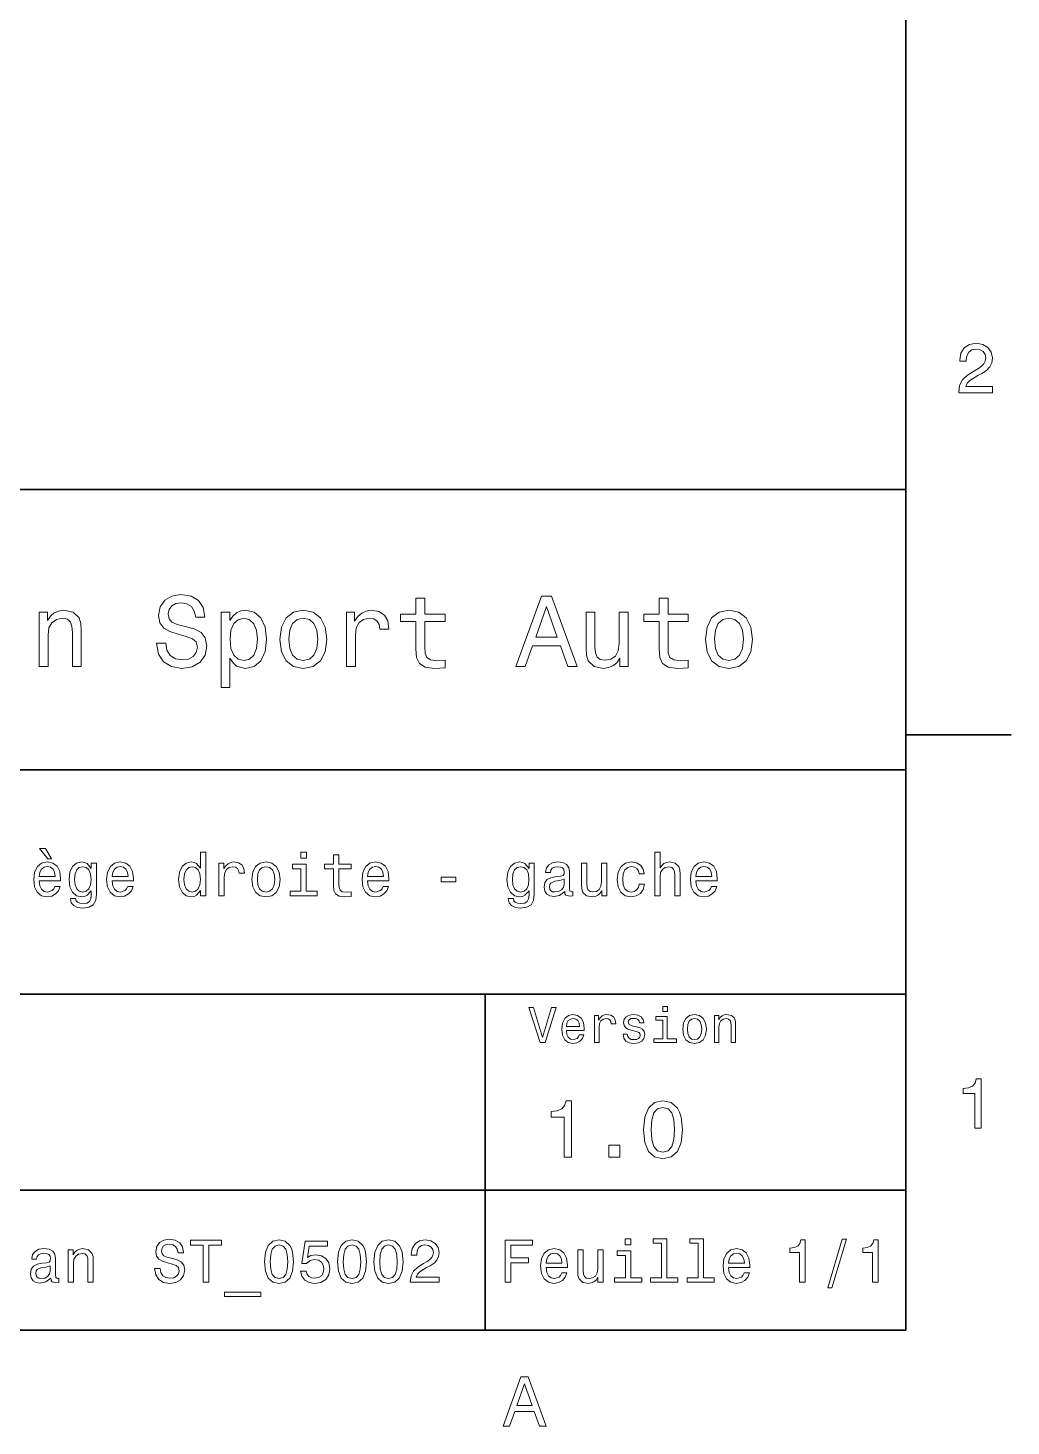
# Model space of a CAD drawing. Extents: x 0 to 297, y 0 to 210.
# Drawn here: x 224.4 to 294.5, y 3.2 to 103 of the extents above; entities that cross this region are included whole.
import ezdxf

# ---------------------------------------------------------------- set-up
doc = ezdxf.new("R2010")
doc.units = 0

msp = doc.modelspace()

# ---------------------------------------------------------------- linework, layer by layer
at = {"color": 7, "lineweight": 35}
for p, q in [((287, 10), (287, 200)), ((97, 70), (287, 70)), ((287, 70), (287, 10)), ((162, 50), (287, 50)), ((162, 34), (287, 34)), ((257, 10), (257, 34)), ((162, 20), (287, 20)), ((10, 10), (287, 10)), ((97, 10), (287, 10))]:
    msp.add_line(p, q, dxfattribs=at)
at = {"color": 7, "lineweight": 35, "ltscale": 0.1875}
msp.add_line((287, 52.5), (294.5, 52.5), dxfattribs=at)
at = {"color": 7, "lineweight": 13}
for points in [[(290.76947, 76.916786), (293.175079, 76.916786), (293.175079, 77.350502), (291.273773, 77.350502), (291.3797, 77.587532), (291.561249, 77.784218), (292.121033, 78.142288), (292.418579, 78.293587), (292.751434, 78.510445), (292.988464, 78.762604), (293.124634, 79.060158), (293.175079, 79.398056), (293.089355, 79.821686), (292.852325, 80.154541), (292.489197, 80.366356), (292.020172, 80.442001), (291.536041, 80.35627), (291.167877, 80.119232), (290.930847, 79.740997), (290.850159, 79.241714), (290.850159, 79.171112), (291.309082, 79.171112), (291.309082, 79.211456), (291.354462, 79.554398), (291.490631, 79.806557), (291.707489, 79.967941), (291.994965, 80.023415), (292.287476, 79.972984), (292.504333, 79.846901), (292.645538, 79.650215), (292.695984, 79.403099), (292.660675, 79.171112), (292.56485, 78.974426), (292.403473, 78.802956), (292.181549, 78.651657), (291.884003, 78.490273), (291.389771, 78.177589), (291.041779, 77.844742), (290.835022, 77.441284), (290.76947, 76.931915)], [(234.20462, 59.030979), (233.548996, 59.030979), (233.693085, 58.267288), (234.053314, 57.70533), (234.608078, 57.366714), (235.357361, 57.244236), (236.099426, 57.359509), (236.654175, 57.67651), (237.007202, 58.17363), (237.136902, 58.82925), (237.028824, 59.420029), (236.726227, 59.801872), (236.236313, 60.054031), (235.580704, 60.241352), (235.018738, 60.378242), (234.651306, 60.536743), (234.442368, 60.767288), (234.377533, 61.127522), (234.442368, 61.451729), (234.629684, 61.696686), (234.917877, 61.862389), (235.314133, 61.920029), (235.71759, 61.84798), (236.034592, 61.653458), (236.24353, 61.32925), (236.344391, 60.889767), (237, 60.889767), (237, 60.904179), (236.884735, 61.581409), (236.546112, 62.085732), (236.01297, 62.402737), (235.292511, 62.510807), (234.644104, 62.402737), (234.139771, 62.100143), (233.815567, 61.631844), (233.700287, 61.026657), (233.793961, 60.486309), (234.067734, 60.118874), (234.5, 59.873917), (235.09079, 59.6866), (235.674362, 59.520893), (236.113831, 59.362389), (236.380402, 59.131844), (236.47406, 58.757202), (236.387619, 58.375359), (236.164276, 58.087173), (235.825653, 57.907059), (235.386169, 57.849422), (234.896255, 57.928673), (234.521622, 58.159222), (234.283875, 58.533859)], [(252.05043, 60.579971), (252.05043, 58.64193), (252.093658, 58.015129), (252.29538, 57.582851), (252.698853, 57.330688), (253.383286, 57.244236), (254.132568, 57.280258), (254.132568, 57.827808), (253.585022, 57.78458), (253.087891, 57.842216), (252.82132, 58.022331), (252.706055, 58.324928), (252.684448, 58.75), (252.684448, 60.579971), (254.132568, 60.579971), (254.132568, 61.120316), (252.684448, 61.120316), (252.684448, 62.251438), (252.05043, 62.251438), (252.05043, 61.120316), (250.955322, 61.120316), (250.955322, 60.579971)], [(259.175781, 57.381123), (259.838623, 57.381123), (260.364563, 58.850864), (262.360229, 58.850864), (262.886169, 57.381123), (263.563416, 57.381123), (261.733429, 62.388329), (260.998566, 62.388329)], [(269.399109, 60.579971), (269.399109, 58.64193), (269.442352, 58.015129), (269.644073, 57.582851), (270.047546, 57.330688), (270.731995, 57.244236), (271.481262, 57.280258), (271.481262, 57.827808), (270.933716, 57.78458), (270.436584, 57.842216), (270.170013, 58.022331), (270.054749, 58.324928), (270.033142, 58.75), (270.033142, 60.579971), (271.481262, 60.579971), (271.481262, 61.120316), (270.033142, 61.120316), (270.033142, 62.251438), (269.399109, 62.251438), (269.399109, 61.120316), (268.304016, 61.120316), (268.304016, 60.579971)], [(225.177246, 57.381123), (225.811249, 57.381123), (225.811249, 59.614552), (225.876083, 60.12608), (226.085022, 60.500717), (226.409225, 60.731266), (226.841507, 60.817722), (227.187317, 60.745674), (227.403458, 60.551151), (227.511536, 60.226944), (227.547546, 59.794666), (227.547546, 57.381123), (228.181564, 57.381123), (228.181564, 59.924351), (228.15274, 60.435879), (228.023056, 60.86095), (227.597992, 61.25), (226.935165, 61.386887), (226.567719, 61.336452), (226.257935, 61.199566), (225.991364, 60.969017), (225.782425, 60.659222), (225.782425, 61.25), (225.177246, 61.25)], [(238.786743, 60.652016), (238.786743, 61.25), (238.15274, 61.25), (238.15274, 55.882565), (238.786743, 55.882565), (238.786743, 57.971901), (239.010101, 57.633286), (239.262253, 57.409943), (239.896271, 57.244236), (240.50145, 57.381123), (240.976959, 57.791786), (241.286743, 58.440201), (241.402023, 59.319164), (241.286743, 60.190922), (240.976959, 60.839336), (240.50145, 61.242794), (239.896271, 61.386887), (239.550446, 61.343658), (239.255051, 61.206772), (239.002899, 60.976223)], [(242.338623, 59.311958), (242.453888, 58.432995), (242.785309, 57.78458), (243.311249, 57.381123), (244.017303, 57.244236), (244.716141, 57.381123), (245.242081, 57.777374), (245.573486, 58.425793), (245.695969, 59.311958), (245.573486, 60.190922), (245.242081, 60.846542), (244.716141, 61.242794), (244.017303, 61.386887), (243.311249, 61.242794), (242.785309, 60.839336), (242.453888, 60.190922)], [(247.100861, 57.381123), (247.734863, 57.381123), (247.734863, 59.592937), (247.799713, 60.12608), (247.994232, 60.507923), (248.311249, 60.738472), (248.736313, 60.817722), (249.053314, 60.767288), (249.291077, 60.623199), (249.435165, 60.378242), (249.485596, 60.046829), (250.126801, 60.046829), (250.040344, 60.630402), (249.802597, 61.048271), (249.406342, 61.30043), (248.865997, 61.386887), (248.498566, 61.32925), (248.181549, 61.185158), (247.900574, 60.940201), (247.677246, 60.608788), (247.677246, 61.25), (247.100861, 61.25)], [(260.595093, 59.463257), (261.365997, 61.667866), (262.136902, 59.463257)], [(267.194519, 61.25), (266.560516, 61.25), (266.560516, 59.016571), (266.488464, 58.497837), (266.279541, 58.123196), (265.955322, 57.892651), (265.530243, 57.820602), (265.19165, 57.878242), (264.975494, 58.051151), (264.853027, 58.346542), (264.824219, 58.764408), (264.824219, 61.25), (264.190186, 61.25), (264.190186, 58.706772), (264.211792, 58.195244), (264.348694, 57.770172), (264.766571, 57.381123), (265.436584, 57.244236), (265.796814, 57.294666), (266.106628, 57.424351), (266.373199, 57.647694), (266.589325, 57.971901), (266.589325, 57.381123), (267.194519, 57.381123)], [(272.698853, 59.311958), (272.814117, 58.432995), (273.145508, 57.78458), (273.671448, 57.381123), (274.377502, 57.244236), (275.076355, 57.381123), (275.602295, 57.777374), (275.933716, 58.425793), (276.056183, 59.311958), (275.933716, 60.190922), (275.602295, 60.846542), (275.076355, 61.242794), (274.377502, 61.386887), (273.671448, 61.242794), (273.145508, 60.839336), (272.814117, 60.190922)], [(239.788193, 57.8134), (239.363129, 57.907059), (239.053314, 58.195244), (238.858795, 58.663544), (238.793945, 59.319164), (238.858795, 59.967579), (239.053314, 60.435879), (239.363129, 60.716858), (239.788193, 60.817722), (240.177246, 60.716858), (240.48703, 60.428673), (240.681564, 59.960373), (240.753601, 59.319164), (240.681564, 58.67075), (240.48703, 58.195244), (240.177246, 57.907059)], [(242.98703, 59.319164), (243.05188, 59.967579), (243.253601, 60.435879), (243.57782, 60.72406), (244.017303, 60.824928), (244.449585, 60.72406), (244.773773, 60.443081), (244.97551, 59.967579), (245.047546, 59.319164), (244.97551, 58.663544), (244.773773, 58.188038), (244.449585, 57.899853), (244.017303, 57.806194), (243.57782, 57.899853), (243.253601, 58.188038), (243.05188, 58.663544)], [(273.34726, 59.319164), (273.412109, 59.967579), (273.613831, 60.435879), (273.938019, 60.72406), (274.377502, 60.824928), (274.809784, 60.72406), (275.134003, 60.443081), (275.335724, 59.967579), (275.407776, 59.319164), (275.335724, 58.663544), (275.134003, 58.188038), (274.809784, 57.899853), (274.377502, 57.806194), (273.938019, 57.899853), (273.613831, 58.188038), (273.412109, 58.663544)], [(226.05188, 43.657059), (225.619598, 44.39193), (225.195984, 44.39193), (225.796844, 43.657059)], [(236.685883, 41.378963), (236.685883, 41.020172), (237.066299, 41.020172), (237.066299, 44.12392), (236.690216, 44.12392), (236.690216, 42.98703), (236.400589, 43.315559), (236.223358, 43.393372), (236.020187, 43.42363), (235.652756, 43.337173), (235.367447, 43.0951), (235.181564, 42.706051), (235.11673, 42.182995), (235.181564, 41.659943), (235.367447, 41.266571), (235.652756, 41.020172), (236.020187, 40.938038), (236.223358, 40.9683), (236.404907, 41.046108)], [(244.242081, 44.12392), (243.840057, 44.12392), (243.840057, 43.691643), (244.242081, 43.691643)], [(246.17868, 42.93948), (246.17868, 41.776657), (246.20462, 41.400574), (246.325653, 41.141209), (246.567719, 40.989914), (246.978394, 40.938038), (247.427948, 40.959652), (247.427948, 41.288185), (247.099426, 41.262245), (246.801147, 41.296829), (246.641205, 41.4049), (246.572052, 41.586456), (246.559082, 41.841499), (246.559082, 42.93948), (247.427948, 42.93948), (247.427948, 43.263687), (246.559082, 43.263687), (246.559082, 43.942364), (246.17868, 43.942364), (246.17868, 43.263687), (245.521622, 43.263687), (245.521622, 42.93948)], [(269.089325, 41.020172), (269.469727, 41.020172), (269.469727, 42.360229), (269.508606, 42.667145), (269.633972, 42.89193), (269.828491, 43.030258), (270.087891, 43.08213), (270.295349, 43.038902), (270.425049, 42.922188), (270.489899, 42.727665), (270.511505, 42.4683), (270.511505, 41.020172), (270.891907, 41.020172), (270.891907, 42.546108), (270.874634, 42.853024), (270.796814, 43.10807), (270.541748, 43.341499), (270.144073, 43.42363), (269.927917, 43.393372), (269.742065, 43.311237), (269.586426, 43.181557), (269.469727, 43.004322), (269.469727, 44.12392), (269.089325, 44.12392)], [(225.183014, 42.070606), (226.70462, 42.070606), (226.708939, 42.247837), (226.639771, 42.744957), (226.449585, 43.116714), (226.146988, 43.341499), (225.744965, 43.42363), (225.351593, 43.337173), (225.048996, 43.0951), (224.854477, 42.701729), (224.785309, 42.182995), (224.850159, 41.651295), (225.044678, 41.262245), (225.342957, 41.020172), (225.731995, 40.938038), (226.069168, 40.994236), (226.345825, 41.141209), (226.548996, 41.374638), (226.66571, 41.685879), (226.289642, 41.685879), (226.211823, 41.512966), (226.099426, 41.383286), (225.779541, 41.279537), (225.533142, 41.327087), (225.347275, 41.478386), (225.226227, 41.724785), (225.183014, 42.057636)], [(225.183014, 42.390488), (225.23056, 42.688759), (225.347275, 42.909222), (225.524506, 43.043228), (225.757935, 43.090778), (225.987045, 43.043228), (226.164276, 42.909222), (226.272339, 42.688759), (226.311249, 42.390488)], [(229.259369, 41.123917), (229.259369, 43.341499), (228.896271, 43.341499), (228.896271, 42.965416), (228.597992, 43.306915), (228.416443, 43.393372), (228.213272, 43.42363), (227.845825, 43.337173), (227.560532, 43.0951), (227.374649, 42.706051), (227.309814, 42.182995), (227.374649, 41.655621), (227.560532, 41.266571), (227.845825, 41.020172), (228.213272, 40.938038), (228.420761, 40.9683), (228.593674, 41.046108), (228.896271, 41.374638), (228.896271, 41.046108), (228.861679, 40.786743), (228.766586, 40.600864), (228.585022, 40.492794), (228.312683, 40.453888), (228.074936, 40.479828), (227.906342, 40.544666), (227.806931, 40.657059), (227.776672, 40.808357), (227.409241, 40.808357), (227.409241, 40.791065), (227.465424, 40.514408), (227.638336, 40.306915), (227.914993, 40.172909), (228.291077, 40.125359), (228.740646, 40.190201), (229.03891, 40.371758), (229.207504, 40.687321)], [(227.703186, 42.182995), (227.742081, 42.567722), (227.858795, 42.853024), (228.040359, 43.021614), (228.28244, 43.08213), (228.537476, 43.021614), (228.727676, 42.853024), (228.844391, 42.567722), (228.887619, 42.182995), (228.844391, 41.789623), (228.727676, 41.508644), (228.537476, 41.335735), (228.28244, 41.279537), (228.040359, 41.335735), (227.858795, 41.508644), (227.742081, 41.793949)], [(230.387619, 42.070606), (231.909241, 42.070606), (231.913559, 42.247837), (231.844391, 42.744957), (231.65419, 43.116714), (231.351593, 43.341499), (230.949585, 43.42363), (230.556213, 43.337173), (230.253616, 43.0951), (230.059082, 42.701729), (229.989929, 42.182995), (230.054764, 41.651295), (230.249298, 41.262245), (230.547562, 41.020172), (230.936615, 40.938038), (231.273788, 40.994236), (231.550446, 41.141209), (231.753616, 41.374638), (231.870331, 41.685879), (231.494247, 41.685879), (231.416443, 41.512966), (231.304047, 41.383286), (230.984161, 41.279537), (230.737762, 41.327087), (230.55188, 41.478386), (230.430847, 41.724785), (230.387619, 42.057636)], [(230.387619, 42.390488), (230.435165, 42.688759), (230.55188, 42.909222), (230.729126, 43.043228), (230.962555, 43.090778), (231.19165, 43.043228), (231.368896, 42.909222), (231.476959, 42.688759), (231.515869, 42.390488)], [(236.085022, 43.08213), (236.335754, 43.021614), (236.525955, 42.853024), (236.638336, 42.572044), (236.681564, 42.182995), (236.638336, 41.789623), (236.525955, 41.508644), (236.335754, 41.335735), (236.085022, 41.279537), (235.847275, 41.335735), (235.66571, 41.508644), (235.544678, 41.793949), (235.505768, 42.182995), (235.544678, 42.567722), (235.66571, 42.848701), (235.847275, 43.021614)], [(238.004333, 41.020172), (238.384735, 41.020172), (238.384735, 42.347263), (238.423645, 42.667145), (238.540359, 42.896252), (238.73056, 43.03458), (238.985596, 43.08213), (239.175812, 43.051872), (239.318451, 42.965416), (239.404907, 42.818443), (239.435181, 42.619595), (239.819901, 42.619595), (239.768036, 42.969742), (239.625366, 43.220459), (239.387619, 43.371758), (239.063416, 43.42363), (238.842957, 43.38905), (238.652756, 43.302593), (238.484161, 43.155621), (238.350159, 42.956772), (238.350159, 43.341499), (238.004333, 43.341499)], [(240.351593, 42.178673), (240.420761, 41.651295), (240.619598, 41.262245), (240.935181, 41.020172), (241.358795, 40.938038), (241.778107, 41.020172), (242.093674, 41.257923), (242.292511, 41.646973), (242.365997, 42.178673), (242.292511, 42.706051), (242.093674, 43.099422), (241.778107, 43.337173), (241.358795, 43.42363), (240.935181, 43.337173), (240.619598, 43.0951), (240.420761, 42.706051)], [(240.740646, 42.182995), (240.779541, 42.572044), (240.900589, 42.853024), (241.095108, 43.025936), (241.358795, 43.086456), (241.618164, 43.025936), (241.812683, 42.857349), (241.933731, 42.572044), (241.976959, 42.182995), (241.933731, 41.789623), (241.812683, 41.504322), (241.618164, 41.331409), (241.358795, 41.275215), (241.095108, 41.331409), (240.900589, 41.504322), (240.779541, 41.789623)], [(244.229126, 41.340057), (244.229126, 43.263687), (243.252167, 43.263687), (243.252167, 42.93948), (243.848709, 42.93948), (243.848709, 41.340057), (243.070618, 41.340057), (243.070618, 41.020172), (245.015869, 41.020172), (245.015869, 41.340057)], [(248.60376, 42.070606), (250.125366, 42.070606), (250.129684, 42.247837), (250.060516, 42.744957), (249.870316, 43.116714), (249.567719, 43.341499), (249.16571, 43.42363), (248.772339, 43.337173), (248.469742, 43.0951), (248.275208, 42.701729), (248.206055, 42.182995), (248.270905, 41.651295), (248.465424, 41.262245), (248.763687, 41.020172), (249.15274, 40.938038), (249.489914, 40.994236), (249.766571, 41.141209), (249.969742, 41.374638), (250.086456, 41.685879), (249.710388, 41.685879), (249.632568, 41.512966), (249.520172, 41.383286), (249.200287, 41.279537), (248.953888, 41.327087), (248.768005, 41.478386), (248.646973, 41.724785), (248.60376, 42.057636)], [(248.60376, 42.390488), (248.651306, 42.688759), (248.768005, 42.909222), (248.945251, 43.043228), (249.17868, 43.090778), (249.407776, 43.043228), (249.585022, 42.909222), (249.693085, 42.688759), (249.731995, 42.390488)], [(260.48703, 41.123917), (260.48703, 43.341499), (260.123901, 43.341499), (260.123901, 42.965416), (259.825623, 43.306915), (259.644073, 43.393372), (259.440918, 43.42363), (259.073486, 43.337173), (258.788177, 43.0951), (258.602295, 42.706051), (258.537445, 42.182995), (258.602295, 41.655621), (258.788177, 41.266571), (259.073486, 41.020172), (259.440918, 40.938038), (259.648407, 40.9683), (259.82132, 41.046108), (260.123901, 41.374638), (260.123901, 41.046108), (260.089325, 40.786743), (259.994232, 40.600864), (259.812683, 40.492794), (259.540344, 40.453888), (259.302582, 40.479828), (259.134003, 40.544666), (259.034576, 40.657059), (259.004303, 40.808357), (258.636871, 40.808357), (258.636871, 40.791065), (258.693085, 40.514408), (258.865967, 40.306915), (259.142639, 40.172909), (259.518738, 40.125359), (259.968292, 40.190201), (260.266571, 40.371758), (260.43515, 40.687321)], [(258.930817, 42.182995), (258.969727, 42.567722), (259.086456, 42.853024), (259.268005, 43.021614), (259.510071, 43.08213), (259.765137, 43.021614), (259.955322, 42.853024), (260.072021, 42.567722), (260.115265, 42.182995), (260.072021, 41.789623), (259.955322, 41.508644), (259.765137, 41.335735), (259.510071, 41.279537), (259.268005, 41.335735), (259.086456, 41.508644), (258.969727, 41.793949)], [(262.661377, 41.322765), (262.661377, 41.309799), (262.682983, 41.162823), (262.747833, 41.059078), (263.020142, 40.976944), (263.231995, 41.011528), (263.231995, 41.305473), (263.141205, 41.292507), (263.020142, 41.348701), (262.998535, 41.521614), (262.998535, 42.723343), (262.946655, 43.030258), (262.79538, 43.246399), (262.531677, 43.37608), (262.159912, 43.42363), (261.796814, 43.371758), (261.528809, 43.224785), (261.360229, 42.995678), (261.304016, 42.693085), (261.304016, 42.667145), (261.645508, 42.667145), (261.675781, 42.848701), (261.770874, 42.978386), (261.926514, 43.056194), (262.146973, 43.086456), (262.358765, 43.064842), (262.510071, 43), (262.600861, 42.887608), (262.631104, 42.731987), (262.613831, 42.55043), (262.544647, 42.459652), (262.371735, 42.416428), (262.047546, 42.381844), (261.675781, 42.304035), (261.412109, 42.165707), (261.25647, 41.949566), (261.208923, 41.629681), (261.252136, 41.344379), (261.386169, 41.132565), (261.602295, 40.998558), (261.900574, 40.951008), (262.302582, 41.041786)], [(265.674347, 43.341499), (265.293945, 43.341499), (265.293945, 42.001442), (265.250702, 41.690201), (265.125336, 41.465416), (264.930817, 41.327087), (264.675781, 41.283859), (264.472595, 41.318443), (264.342926, 41.422188), (264.26944, 41.599422), (264.252136, 41.850143), (264.252136, 43.341499), (263.871735, 43.341499), (263.871735, 41.815559), (263.884705, 41.508644), (263.966858, 41.253601), (264.21756, 41.020172), (264.619568, 40.938038), (264.835724, 40.9683), (265.021606, 41.046108), (265.181549, 41.180115), (265.311218, 41.374638), (265.311218, 41.020172), (265.674347, 41.020172)], [(267.965393, 42.572044), (268.341492, 42.572044), (268.263672, 42.917866), (268.077789, 43.190201), (267.788177, 43.358788), (267.412079, 43.42363), (266.997101, 43.337173), (266.681549, 43.0951), (266.482697, 42.701729), (266.413513, 42.174351), (266.478363, 41.651295), (266.672882, 41.262245), (266.979797, 41.020172), (267.399109, 40.938038), (267.770874, 41.00288), (268.060486, 41.184437), (268.259338, 41.469738), (268.345795, 41.850143), (267.982697, 41.850143), (267.917847, 41.608067), (267.796814, 41.426514), (267.623901, 41.314121), (267.412079, 41.279537), (267.148407, 41.335735), (266.958191, 41.508644), (266.841492, 41.789623), (266.802582, 42.187321), (266.841492, 42.576366), (266.962524, 42.857349), (267.157043, 43.030258), (267.412079, 43.090778), (267.636871, 43.051872), (267.80545, 42.95245), (267.917847, 42.788185)], [(272.024475, 42.070606), (273.546082, 42.070606), (273.550415, 42.247837), (273.481262, 42.744957), (273.291046, 43.116714), (272.988464, 43.341499), (272.586426, 43.42363), (272.193054, 43.337173), (271.890472, 43.0951), (271.695923, 42.701729), (271.62677, 42.182995), (271.69162, 41.651295), (271.886139, 41.262245), (272.184418, 41.020172), (272.573456, 40.938038), (272.910645, 40.994236), (273.187286, 41.141209), (273.390472, 41.374638), (273.507172, 41.685879), (273.131104, 41.685879), (273.053284, 41.512966), (272.940887, 41.383286), (272.621002, 41.279537), (272.374634, 41.327087), (272.188721, 41.478386), (272.067688, 41.724785), (272.024475, 42.057636)], [(272.024475, 42.390488), (272.072021, 42.688759), (272.188721, 42.909222), (272.365967, 43.043228), (272.599396, 43.090778), (272.828491, 43.043228), (273.005737, 42.909222), (273.1138, 42.688759), (273.15271, 42.390488)], [(253.84726, 42.010086), (254.893372, 42.010086), (254.893372, 42.351585), (253.84726, 42.351585)], [(262.618134, 41.832851), (262.566284, 41.608067), (262.427948, 41.435158), (262.220459, 41.322765), (261.965393, 41.283859), (261.801147, 41.305473), (261.684418, 41.374638), (261.610931, 41.495678), (261.589325, 41.664265), (261.606628, 41.815559), (261.675781, 41.92363), (261.952454, 42.044666), (262.302582, 42.096542), (262.618134, 42.200287)], [(261.71109, 33.03458), (261.08429, 30.905619), (260.439484, 33.03458), (260.09726, 33.03458), (260.904175, 30.530979), (261.264404, 30.530979), (262.053314, 33.03458)], [(269.992798, 33.117435), (269.657776, 33.117435), (269.657776, 32.757202), (269.992798, 32.757202)], [(262.784576, 31.40634), (264.052582, 31.40634), (264.056183, 31.554033), (263.998566, 31.9683), (263.840057, 32.278099), (263.587891, 32.465416), (263.252869, 32.533859), (262.925079, 32.461815), (262.672913, 32.260086), (262.510803, 31.932276), (262.453156, 31.5), (262.507202, 31.056915), (262.669312, 30.732708), (262.917877, 30.530979), (263.242065, 30.462536), (263.523041, 30.509365), (263.753601, 30.631844), (263.922913, 30.826368), (264.020172, 31.085733), (263.706787, 31.085733), (263.641937, 30.941643), (263.548279, 30.833572), (263.281708, 30.747118), (263.076355, 30.786743), (262.921478, 30.912823), (262.820618, 31.118155), (262.784576, 31.395533)], [(262.784576, 31.672911), (262.824219, 31.921469), (262.921478, 32.105186), (263.069153, 32.216858), (263.263702, 32.256485), (263.45462, 32.216858), (263.602295, 32.105186), (263.692352, 31.921469), (263.724792, 31.672911)], [(264.794678, 30.530979), (265.111664, 30.530979), (265.111664, 31.636887), (265.144104, 31.903458), (265.241364, 32.094379), (265.399841, 32.209652), (265.612396, 32.249279), (265.770905, 32.224064), (265.889771, 32.152016), (265.961823, 32.029537), (265.98703, 31.863832), (266.307648, 31.863832), (266.264404, 32.155621), (266.145538, 32.364552), (265.947418, 32.490635), (265.677246, 32.533859), (265.49353, 32.505043), (265.335022, 32.432995), (265.194519, 32.310516), (265.082855, 32.144814), (265.082855, 32.465416), (264.794678, 32.465416)], [(267.791779, 31.658501), (267.485596, 31.730547), (267.258636, 31.8134), (267.182983, 31.982708), (267.20462, 32.101585), (267.280273, 32.188038), (267.40274, 32.242073), (267.579254, 32.263687), (267.748566, 32.242073), (267.881836, 32.177231), (267.968292, 32.079971), (268.004333, 31.950287), (268.314117, 31.950287), (268.314117, 31.957493), (268.260101, 32.191643), (268.112396, 32.375359), (267.881836, 32.490635), (267.579254, 32.533859), (267.273041, 32.490635), (267.049713, 32.371758), (266.90921, 32.195244), (266.865997, 31.971901), (266.898407, 31.755764), (266.999268, 31.604465), (267.164978, 31.496397), (267.406342, 31.420748), (267.759369, 31.334293), (267.975494, 31.244236), (268.033142, 31.17219), (268.054749, 31.064121), (268.022339, 30.930836), (267.935883, 30.829971), (267.79538, 30.765129), (267.608063, 30.743515), (267.409943, 30.765129), (267.265839, 30.840778), (267.168579, 30.963255), (267.128967, 31.132565), (266.822754, 31.132565), (266.873199, 30.844379), (267.020905, 30.635447), (267.255035, 30.509365), (267.579254, 30.462536), (267.917877, 30.509365), (268.166412, 30.635447), (268.317719, 30.837175), (268.371765, 31.100143), (268.332123, 31.327089), (268.220459, 31.481987), (268.036743, 31.582851)], [(269.981995, 30.79755), (269.981995, 32.400574), (269.167877, 32.400574), (269.167877, 32.130402), (269.664978, 32.130402), (269.664978, 30.79755), (269.016571, 30.79755), (269.016571, 30.530979), (270.637604, 30.530979), (270.637604, 30.79755)], [(271.087891, 31.496397), (271.145538, 31.056915), (271.311249, 30.732708), (271.574219, 30.530979), (271.927246, 30.462536), (272.276672, 30.530979), (272.539612, 30.729107), (272.705322, 31.053314), (272.766571, 31.496397), (272.705322, 31.935879), (272.539612, 32.263687), (272.276672, 32.461815), (271.927246, 32.533859), (271.574219, 32.461815), (271.311249, 32.260086), (271.145538, 31.935879)], [(271.412109, 31.5), (271.444519, 31.824207), (271.54538, 32.058357), (271.707489, 32.20245), (271.927246, 32.25288), (272.143372, 32.20245), (272.305481, 32.061958), (272.406342, 31.824207), (272.442352, 31.5), (272.406342, 31.17219), (272.305481, 30.934437), (272.143372, 30.790344), (271.927246, 30.743515), (271.707489, 30.790344), (271.54538, 30.934437), (271.444519, 31.17219)], [(273.350159, 30.530979), (273.667145, 30.530979), (273.667145, 31.647694), (273.699554, 31.903458), (273.804047, 32.090778), (273.966125, 32.206051), (274.182281, 32.249279), (274.355194, 32.213257), (274.463257, 32.115993), (274.517303, 31.95389), (274.535309, 31.737751), (274.535309, 30.530979), (274.852295, 30.530979), (274.852295, 31.802593), (274.837891, 32.058357), (274.773041, 32.270893), (274.560516, 32.465416), (274.229095, 32.533859), (274.04538, 32.508644), (273.890503, 32.440201), (273.757202, 32.324928), (273.65274, 32.170029), (273.65274, 32.465416), (273.350159, 32.465416)], [(291.909241, 24.416786), (292.368164, 24.416786), (292.368164, 27.942001), (292.025208, 27.942001), (291.934448, 27.634365), (291.752899, 27.427593), (291.475525, 27.306557), (291.092224, 27.266211), (291.092224, 26.90814), (291.909241, 26.90814)], [(262.631134, 22.360231), (263.155609, 22.360231), (263.155609, 26.38905), (262.763702, 26.38905), (262.659943, 26.037464), (262.452454, 25.801153), (262.135437, 25.662825), (261.697418, 25.616714), (261.697418, 25.207493), (262.631134, 25.207493)], [(268.285309, 24.314121), (268.371765, 23.409224), (268.642639, 22.763689), (269.074921, 22.371759), (269.674347, 22.244957), (270.268005, 22.371759), (270.700287, 22.763689), (270.965424, 23.409224), (271.057648, 24.314121), (270.965424, 25.213257), (270.855896, 25.570606), (270.700287, 25.864553), (270.268005, 26.256485), (269.674347, 26.38905), (269.074921, 26.256485), (268.642639, 25.858791), (268.371765, 25.213257)], [(268.838623, 24.314121), (268.884735, 25.011528), (269.028809, 25.51297), (269.288177, 25.806917), (269.674347, 25.910664), (270.054749, 25.806917), (270.314117, 25.51297), (270.458221, 25.011528), (270.504333, 24.314121), (270.458221, 23.610952), (270.314117, 23.10951), (270.054749, 22.815563), (269.674347, 22.717581), (269.288177, 22.815563), (269.028809, 23.10951), (268.884735, 23.610952)], [(265.806915, 22.360231), (266.602295, 22.360231), (266.602295, 23.219021), (265.806915, 23.219021)], [(233.799698, 14.418589), (233.406326, 14.418589), (233.492783, 13.960375), (233.708923, 13.623199), (234.041779, 13.42003), (234.491348, 13.346542), (234.9366, 13.415707), (235.26944, 13.605908), (235.481262, 13.904179), (235.559067, 14.297551), (235.494232, 14.652018), (235.312668, 14.881124), (235.018723, 15.032421), (234.625351, 15.144814), (234.288177, 15.226946), (234.067719, 15.322046), (233.942352, 15.460375), (233.903458, 15.676514), (233.942352, 15.871038), (234.054749, 16.018013), (234.227661, 16.117435), (234.465408, 16.152018), (234.707489, 16.108789), (234.89769, 15.992075), (235.023041, 15.797551), (235.083572, 15.533862), (235.476944, 15.533862), (235.476944, 15.542507), (235.407776, 15.948848), (235.204605, 16.251442), (234.88472, 16.441643), (234.452438, 16.506485), (234.0634, 16.441643), (233.760803, 16.260086), (233.566269, 15.979107), (233.497116, 15.615994), (233.553314, 15.291787), (233.717575, 15.071326), (233.976944, 14.924352), (234.331406, 14.81196), (234.681549, 14.712537), (234.945236, 14.617435), (235.105179, 14.479107), (235.161377, 14.254323), (235.109497, 14.025216), (234.975494, 13.852305), (234.772324, 13.744237), (234.508636, 13.709655), (234.214691, 13.757205), (233.989914, 13.895534), (233.84726, 14.120317)], [(236.886154, 13.428675), (237.283859, 13.428675), (237.283859, 16.065563), (238.191635, 16.065563), (238.191635, 16.428675), (235.97406, 16.428675), (235.97406, 16.065563), (236.886154, 16.065563)], [(241.247833, 14.894093), (241.312668, 14.215418), (241.515839, 13.731268), (241.840057, 13.43732), (242.289612, 13.342219), (242.734863, 13.43732), (243.059067, 13.731268), (243.257919, 14.215418), (243.327087, 14.894093), (243.257919, 15.568444), (243.175781, 15.836456), (243.059067, 16.056917), (242.734863, 16.350864), (242.289612, 16.450289), (241.840057, 16.350864), (241.515839, 16.052593), (241.312668, 15.568444)], [(241.662811, 14.894093), (241.697403, 15.417148), (241.805466, 15.793228), (242, 16.013689), (242.289612, 16.091499), (242.574921, 16.013689), (242.76944, 15.793228), (242.877518, 15.417148), (242.912094, 14.894093), (242.877518, 14.366715), (242.76944, 13.990634), (242.574921, 13.770173), (242.289612, 13.696686), (242, 13.770173), (241.805466, 13.990634), (241.697403, 14.366715)], [(243.819885, 14.211096), (243.914978, 13.856628), (244.126801, 13.579971), (244.438034, 13.407061), (244.835724, 13.342219), (245.272324, 13.42003), (245.613831, 13.631845), (245.829971, 13.969021), (245.912094, 14.401298), (245.838608, 14.803314), (245.631119, 15.118876), (245.306915, 15.322046), (244.887604, 15.395534), (244.5634, 15.34366), (244.312668, 15.201009), (244.433716, 16.009367), (245.747833, 16.009367), (245.747833, 16.363834), (244.144089, 16.363834), (243.906342, 14.773055), (244.252151, 14.773055), (244.502869, 14.976225), (244.822754, 15.049712), (245.099411, 15.002162), (245.311234, 14.863833), (245.445236, 14.652018), (245.492783, 14.379683), (245.445236, 14.107349), (245.306915, 13.895534), (245.095093, 13.761528), (244.822754, 13.713977), (244.593658, 13.744237), (244.416412, 13.84366), (244.286743, 13.99928), (244.221893, 14.211096)], [(246.452438, 14.894093), (246.517288, 14.215418), (246.720459, 13.731268), (247.044662, 13.43732), (247.494232, 13.342219), (247.939468, 13.43732), (248.263687, 13.731268), (248.462524, 14.215418), (248.531693, 14.894093), (248.462524, 15.568444), (248.380402, 15.836456), (248.263687, 16.056917), (247.939468, 16.350864), (247.494232, 16.450289), (247.044662, 16.350864), (246.720459, 16.052593), (246.517288, 15.568444)], [(246.867432, 14.894093), (246.902008, 15.417148), (247.010086, 15.793228), (247.204605, 16.013689), (247.494232, 16.091499), (247.779526, 16.013689), (247.97406, 15.793228), (248.082123, 15.417148), (248.116714, 14.894093), (248.082123, 14.366715), (247.97406, 13.990634), (247.779526, 13.770173), (247.494232, 13.696686), (247.204605, 13.770173), (247.010086, 13.990634), (246.902008, 14.366715)], [(249.054749, 14.894093), (249.119583, 14.215418), (249.322754, 13.731268), (249.646973, 13.43732), (250.096527, 13.342219), (250.541779, 13.43732), (250.865982, 13.731268), (251.064835, 14.215418), (251.134003, 14.894093), (251.064835, 15.568444), (250.982697, 15.836456), (250.865982, 16.056917), (250.541779, 16.350864), (250.096527, 16.450289), (249.646973, 16.350864), (249.322754, 16.052593), (249.119583, 15.568444)], [(249.469727, 14.894093), (249.504318, 15.417148), (249.612381, 15.793228), (249.806915, 16.013689), (250.096527, 16.091499), (250.381836, 16.013689), (250.576355, 15.793228), (250.684433, 15.417148), (250.719009, 14.894093), (250.684433, 14.366715), (250.576355, 13.990634), (250.381836, 13.770173), (250.096527, 13.696686), (249.806915, 13.770173), (249.612381, 13.990634), (249.504318, 14.366715)], [(251.644089, 13.428675), (253.706039, 13.428675), (253.706039, 13.800432), (252.076355, 13.800432), (252.167145, 14.003603), (252.322754, 14.172191), (252.802582, 14.479107), (253.057632, 14.60879), (253.342926, 14.794669), (253.546097, 15.010807), (253.662811, 15.26585), (253.706039, 15.555476), (253.632553, 15.918589), (253.429382, 16.203892), (253.118149, 16.385447), (252.716125, 16.450289), (252.301147, 16.376802), (251.98558, 16.173632), (251.78241, 15.849424), (251.713257, 15.421471), (251.713257, 15.360951), (252.106628, 15.360951), (252.106628, 15.395534), (252.145523, 15.689482), (252.262238, 15.905621), (252.44812, 16.043949), (252.694519, 16.091499), (252.945236, 16.048271), (253.131119, 15.940203), (253.252151, 15.771614), (253.29538, 15.559799), (253.265121, 15.360951), (253.182983, 15.192364), (253.044662, 15.045389), (252.854462, 14.915707), (252.599411, 14.777378), (252.175781, 14.509366), (251.877518, 14.224064), (251.700287, 13.878242), (251.644089, 13.441643)], [(258.414978, 13.428675), (258.817017, 13.428675), (258.817017, 14.807637), (260.079254, 14.807637), (260.079254, 15.166427), (258.817017, 15.166427), (258.817017, 16.065563), (260.368866, 16.065563), (260.368866, 16.428675), (258.414978, 16.428675)], [(267.389038, 16.532421), (266.98703, 16.532421), (266.98703, 16.100145), (267.389038, 16.100145)], [(269.572052, 16.212536), (269.572052, 13.748559), (268.789612, 13.748559), (268.789612, 13.428675), (270.73056, 13.428675), (270.73056, 13.748559), (269.952454, 13.748559), (269.952454, 16.532421), (268.975494, 16.532421), (268.975494, 16.212536)], [(272.174347, 16.212536), (272.174347, 13.748559), (271.391937, 13.748559), (271.391937, 13.428675), (273.332855, 13.428675), (273.332855, 13.748559), (272.554749, 13.748559), (272.554749, 16.532421), (271.57782, 16.532421), (271.57782, 16.212536)], [(279.416443, 13.428675), (279.809814, 13.428675), (279.809814, 16.450289), (279.515839, 16.450289), (279.438049, 16.1866), (279.28241, 16.009367), (279.044678, 15.905621), (278.716125, 15.871038), (278.716125, 15.564121), (279.416443, 15.564121)], [(281.42218, 13.026657), (281.720459, 13.026657), (282.766571, 16.510807), (282.463989, 16.510807)], [(284.621033, 13.428675), (285.014404, 13.428675), (285.014404, 16.450289), (284.720459, 16.450289), (284.642639, 16.1866), (284.48703, 16.009367), (284.249268, 15.905621), (283.920746, 15.871038), (283.920746, 15.564121), (284.621033, 15.564121)], [(226.01297, 13.731268), (226.01297, 13.7183), (226.034592, 13.571326), (226.099426, 13.46758), (226.371765, 13.385448), (226.583588, 13.42003), (226.583588, 13.713977), (226.492798, 13.701009), (226.371765, 13.757205), (226.350159, 13.930116), (226.350159, 15.131845), (226.298279, 15.438761), (226.146973, 15.6549), (225.883286, 15.784582), (225.511536, 15.832133), (225.148422, 15.78026), (224.880402, 15.633286), (224.711823, 15.404179), (224.655624, 15.101585), (224.655624, 15.075649), (224.997131, 15.075649), (225.027374, 15.257205), (225.122482, 15.386889), (225.278107, 15.464698), (225.498566, 15.494957), (225.710388, 15.473343), (225.861679, 15.408502), (225.952454, 15.29611), (225.982712, 15.140491), (225.965424, 14.958934), (225.896255, 14.868156), (225.723343, 14.824928), (225.399139, 14.790346), (225.027374, 14.712537), (224.763687, 14.574208), (224.608078, 14.358069), (224.560516, 14.038185), (224.60376, 13.752882), (224.737762, 13.541066), (224.953888, 13.407061), (225.252167, 13.35951), (225.654175, 13.450289)], [(227.236313, 13.428675), (227.616714, 13.428675), (227.616714, 14.768732), (227.655624, 15.075649), (227.780975, 15.300432), (227.97551, 15.438761), (228.234879, 15.490635), (228.442368, 15.447407), (228.572052, 15.330692), (228.636887, 15.136168), (228.658508, 14.876801), (228.658508, 13.428675), (229.03891, 13.428675), (229.03891, 14.954612), (229.021622, 15.261528), (228.943817, 15.516571), (228.688766, 15.75), (228.291077, 15.832133), (228.070618, 15.801874), (227.884735, 15.719741), (227.724792, 15.581412), (227.599426, 15.395534), (227.599426, 15.75), (227.236313, 15.75)], [(261.341492, 14.479107), (262.863098, 14.479107), (262.867432, 14.656341), (262.798279, 15.153459), (262.608063, 15.525217), (262.305481, 15.75), (261.903473, 15.832133), (261.510101, 15.745678), (261.207489, 15.503603), (261.01297, 15.110231), (260.943817, 14.591499), (261.008636, 14.059798), (261.203156, 13.67075), (261.501434, 13.428675), (261.890503, 13.346542), (262.227661, 13.402739), (262.504333, 13.549712), (262.707489, 13.783141), (262.824219, 14.09438), (262.44812, 14.09438), (262.370331, 13.92147), (262.257935, 13.791787), (261.938049, 13.688041), (261.69165, 13.735591), (261.505768, 13.886888), (261.384735, 14.133286), (261.341492, 14.466139)], [(261.341492, 14.798992), (261.389038, 15.097262), (261.505768, 15.317724), (261.682983, 15.45173), (261.916412, 15.49928), (262.145538, 15.45173), (262.322754, 15.317724), (262.430847, 15.097262), (262.469727, 14.798992)], [(265.400574, 15.75), (265.020172, 15.75), (265.020172, 14.409943), (264.976959, 14.098703), (264.851593, 13.873919), (264.657074, 13.735591), (264.402008, 13.692364), (264.198853, 13.726946), (264.069153, 13.830692), (263.995667, 14.007925), (263.978394, 14.258646), (263.978394, 15.75), (263.597992, 15.75), (263.597992, 14.224064), (263.610962, 13.917148), (263.693085, 13.662104), (263.943817, 13.428675), (264.345825, 13.346542), (264.561951, 13.376801), (264.747833, 13.454611), (264.907776, 13.588617), (265.037476, 13.783141), (265.037476, 13.428675), (265.400574, 13.428675)], [(267.376068, 13.748559), (267.376068, 15.672191), (266.399139, 15.672191), (266.399139, 15.347983), (266.995667, 15.347983), (266.995667, 13.748559), (266.21759, 13.748559), (266.21759, 13.428675), (268.162811, 13.428675), (268.162811, 13.748559)], [(274.353027, 14.479107), (275.874634, 14.479107), (275.878967, 14.656341), (275.809814, 15.153459), (275.619598, 15.525217), (275.317017, 15.75), (274.914978, 15.832133), (274.521606, 15.745678), (274.219025, 15.503603), (274.024506, 15.110231), (273.955322, 14.591499), (274.020172, 14.059798), (274.214691, 13.67075), (274.51297, 13.428675), (274.902008, 13.346542), (275.239197, 13.402739), (275.515839, 13.549712), (275.719025, 13.783141), (275.835724, 14.09438), (275.459656, 14.09438), (275.381836, 13.92147), (275.26944, 13.791787), (274.949554, 13.688041), (274.703186, 13.735591), (274.517303, 13.886888), (274.39624, 14.133286), (274.353027, 14.466139)], [(274.353027, 14.798992), (274.400574, 15.097262), (274.517303, 15.317724), (274.694519, 15.45173), (274.927948, 15.49928), (275.157074, 15.45173), (275.33429, 15.317724), (275.442352, 15.097262), (275.481262, 14.798992)], [(225.969742, 14.241355), (225.917877, 14.016571), (225.779541, 13.84366), (225.572052, 13.731268), (225.317017, 13.692364), (225.15274, 13.713977), (225.036026, 13.783141), (224.96254, 13.904179), (224.940933, 14.072767), (224.958221, 14.224064), (225.027374, 14.332133), (225.304047, 14.453171), (225.654175, 14.505044), (225.969742, 14.60879)], [(238.386154, 12.711096), (238.386154, 12.408502), (240.988464, 12.408502), (240.988464, 12.711096)], [(258.266846, 3.166787), (258.730835, 3.166787), (259.098999, 4.195605), (260.495972, 4.195605), (260.864105, 3.166787), (261.338165, 3.166787), (260.05719, 6.67183), (259.542786, 6.67183)], [(259.260376, 4.624279), (259.799988, 6.167507), (260.33963, 4.624279)]]:
    msp.add_lwpolyline(points, close=True, dxfattribs=at)

doc.saveas('drawing.dxf')
